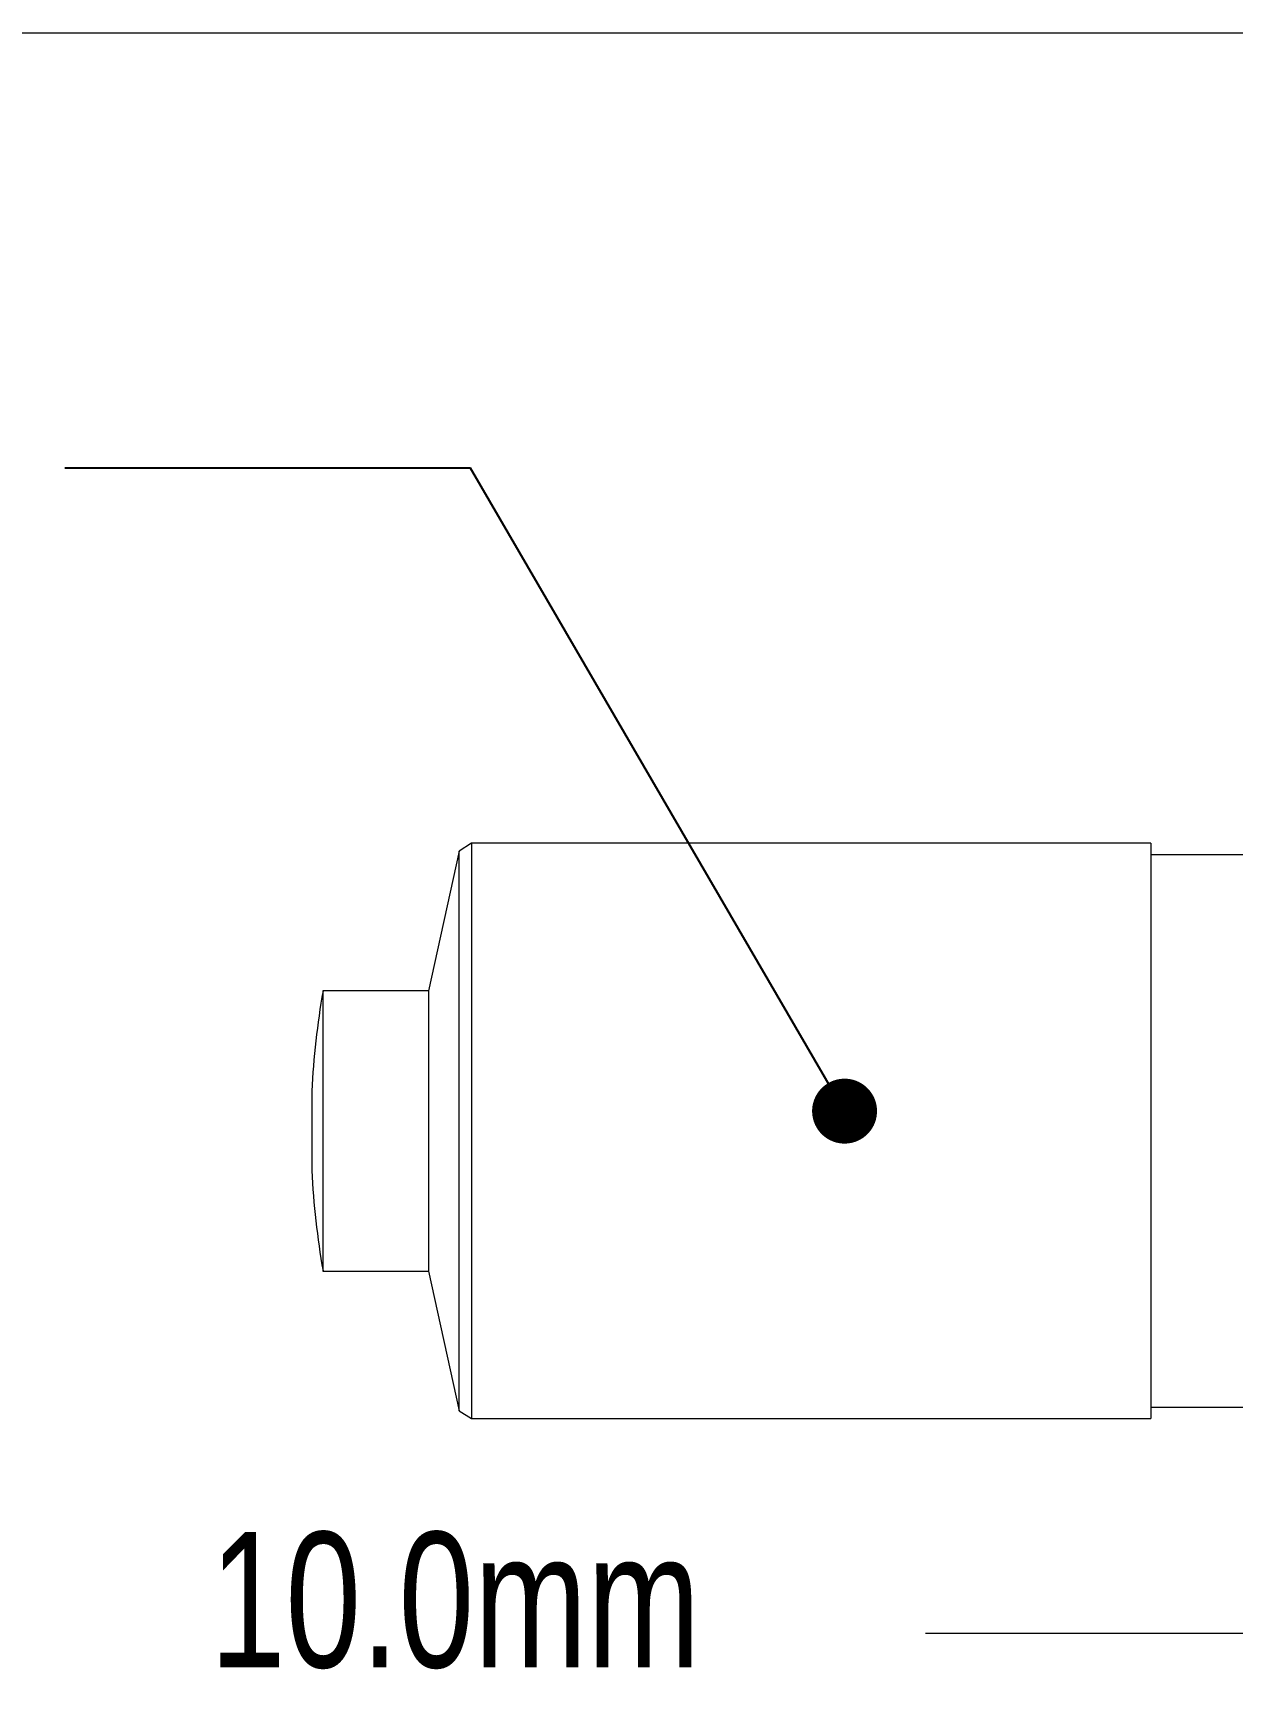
# Model space of a CAD drawing. Header units: millimetres. Extents: x 2 to 278, y 1 to 215.
# Drawn here: x 105.39 to 124.16, y 188.92 to 214.65 of the extents above; entities that cross this region are included whole.
import ezdxf

# ---------------------------------------------------------------- set-up
doc = ezdxf.new("R2010")
doc.units = ezdxf.units.MM
doc.styles.add('SLDTEXTSTYLE0', font='TXT', dxfattribs={"width": 0.75})
doc.dimstyles.new('SLDDIMSTYLE5', dxfattribs={"dimtxt": 2.116667, "dimasz": 3.175, "dimexe": 0, "dimexo": 0.0625, "dimgap": 0.529167, "dimtad": 0, "dimtih": 1, "dimtoh": 1, "dimdec": 1, "dimlfac": 2, "dimrnd": 1e-09, "dimzin": 4, "dimdsep": 46, "dimtxsty": 'SLDTEXTSTYLE0', "dimsah": 1, "dimcen": 0.09, "dimadec": 0, "dimazin": 1, "dimtfac": 1, "dimtdec": 1, "dimtmove": 0, "dimatfit": 0, "dimfxl": 1, "dimfrac": 2, "dimtolj": 1, "dimtzin": 12, "dimarcsym": 0})
doc.dimstyles.new('SLDDIMSTYLE6', dxfattribs={"dimtxt": 0.18, "dimasz": 1.016, "dimexe": 0, "dimexo": 0.0625, "dimgap": 0, "dimtad": 0, "dimtih": 1, "dimtoh": 1, "dimdec": 0, "dimrnd": 1e-09, "dimzin": 0, "dimdsep": 46, "dimtxsty": 'Standard', "dimblk1": 'DOT', "dimblk2": 'DOT', "dimsah": 1, "dimcen": 0.09, "dimadec": 0, "dimazin": 0, "dimtfac": 1.016, "dimtdec": 0, "dimtofl": 0, "dimtmove": 0, "dimatfit": 3, "dimldrblk": 'DOT', "dimfxl": 1, "dimfrac": 2, "dimtolj": 1, "dimtzin": 0, "dimarcsym": 0})

# ---------------------------------------------------------------- blocks, each defined once
blk = doc.blocks.new('_D_4')
at = {"color": 7, "linetype": 'Continuous', "lineweight": 0}
for p, q in [((129.153, 187.8), (129.153, 191.392)), ((134.153, 184.675), (134.153, 191.392)), ((129.153, 189.614), (119.359, 189.614)), ((134.153, 189.614), (140.503, 189.614)), ((109.885, 188.044), (109.241, 188.044)), ((109.241, 188.044), (109.241, 184.681)), ((117.642, 188.044), (118.286, 188.044)), ((118.286, 188.044), (118.286, 184.681)), ((109.241, 184.681), (109.885, 184.681)), ((118.286, 184.681), (117.642, 184.681))]:
    blk.add_line(p, q, dxfattribs=at)
at = {"color": 7, "linetype": 'Continuous', "lineweight": 18}
for points in [[(129.153, 189.614), (125.978, 190.122), (125.978, 189.106)], [(134.153, 189.614), (137.328, 189.106), (137.328, 190.122)]]:
    blk.add_solid(points, dxfattribs=at)
at = {"color": 7, "linetype": 'Continuous', "lineweight": 18, "char_height": 2.1167, "attachment_point": 1, "style": 'SLDTEXTSTYLE0'}
for s, insert in [('10.0mm', (108.166, 191.202)), ('0.39in', (109.885, 187.409)), ('TYPICAL', (108.06, 183.617))]:
    blk.add_mtext(s, dxfattribs=dict(at, insert=insert))
blk = doc.blocks.new('_Dot')
at = {"color": 0, "linetype": 'ByBlock', "lineweight": -2}
blk.add_line((-0.5, 0), (-1, 0), dxfattribs=at)
at = {"color": 0, "linetype": 'ByBlock', "const_width": 0.5}
blk.add_lwpolyline([(-0.25, 0, 1), (0.25, 0, 1)], format="xyb", close=True, dxfattribs=at)

msp = doc.modelspace()

# ---------------------------------------------------------------- linework, layer by layer
at = {"color": 7, "linetype": 'Continuous', "lineweight": 18}
for p, q in [((1.579, 214.645), (277.989, 214.645)), ((112.259, 201.975), (112.065, 201.851)), ((122.887, 201.975), (112.259, 201.975)), ((112.259, 201.975), (112.259, 201.115)), ((122.887, 201.975), (122.887, 201.115)), ((112.065, 201.851), (111.584, 199.665)), ((112.065, 193.099), (112.065, 201.851)), ((131.909, 201.793), (122.887, 201.793)), ((112.259, 201.115), (112.259, 192.975)), ((122.887, 201.115), (122.887, 192.975)), ((111.584, 199.665), (109.933, 199.665)), ((109.933, 199.665), (109.933, 199.247)), ((111.584, 199.665), (111.584, 199.247)), ((109.933, 199.247), (109.933, 195.284)), ((111.584, 199.247), (111.584, 195.284)), ((109.758, 198.094), (109.758, 197.976)), ((109.758, 197.976), (109.758, 196.855)), ((109.933, 195.284), (111.584, 195.284)), ((111.584, 195.284), (112.065, 193.099)), ((112.065, 193.099), (112.259, 192.975)), ((112.259, 192.975), (122.887, 192.975)), ((122.887, 193.157), (126.171, 193.157))]:
    msp.add_line(p, q, dxfattribs=at)
for start, end in [(170.0668, 177.2029), (182.7971, 189.9332)]:
    msp.add_arc((122.443, 197.475), 12.7, start, end, dxfattribs=at)

# ---------------------------------------------------------------- dimensions: what is measured, and where the dimension line sits
dim = msp.add_linear_dim(base=(134.153, 189.614), p1=(129.153, 186.53), p2=(134.153, 183.405), text='<>\\PTYPICAL', dimstyle='SLDDIMSTYLE5', dxfattribs=at)
dim.commit()
dim.dimension.update_dxf_attribs({"geometry": '_D_4', "text_midpoint": (113.495, 189.614), "dimtype": 160})

# ---------------------------------------------------------------- leaders
at = {"color": 8, "linetype": 'Continuous', "lineweight": 0}
msp.add_leader([(118.094, 197.784), (112.243, 207.837), (105.893, 207.837)], dimstyle='SLDDIMSTYLE6', dxfattribs=at)

doc.saveas('drawing.dxf')
